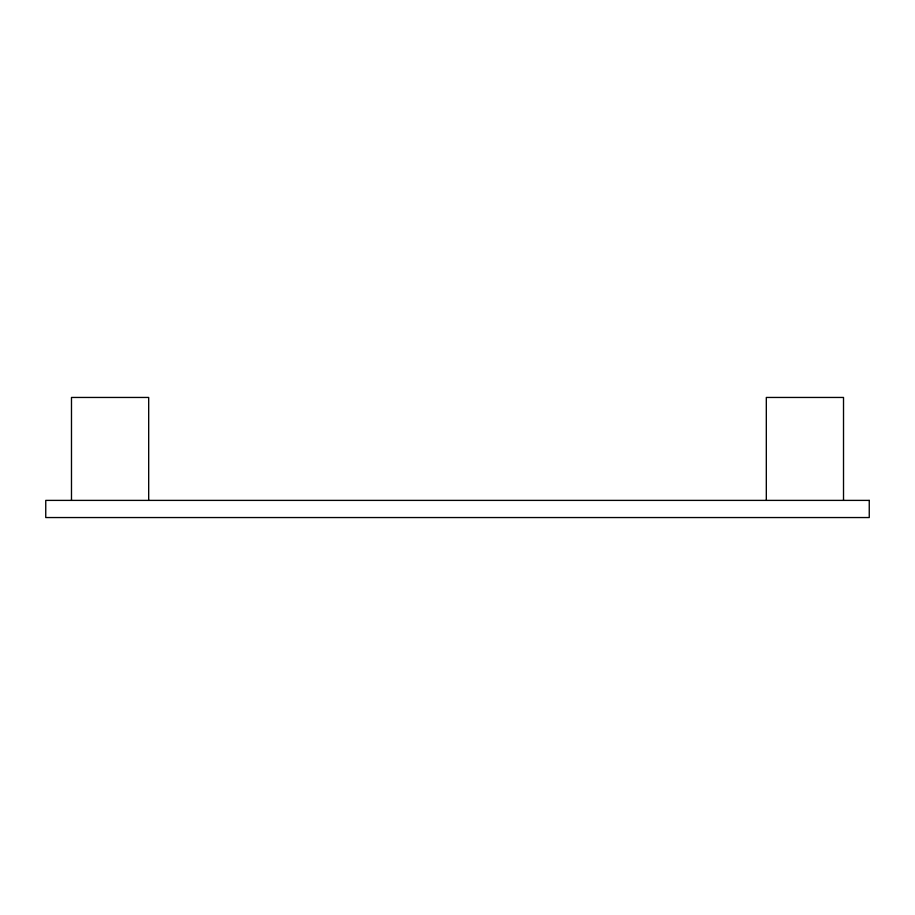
<?xml version="1.0" encoding="UTF-8"?>
<svg xmlns="http://www.w3.org/2000/svg" width="915" height="915" viewBox="0 0 915 915"><rect width="100%" height="100%" fill="white"/><g stroke="black" fill="none" stroke-linecap="round" stroke-linejoin="round"><path stroke-width="1.37" d="M843.516 500.391L843.516 397.453L766.312 397.453L766.312 500.391M148.688 500.391L148.688 397.453L71.484 397.453L71.484 500.391M869.25 500.391L45.75 500.391L45.75 517.547L869.25 517.547L869.25 500.391"/></g></svg>
